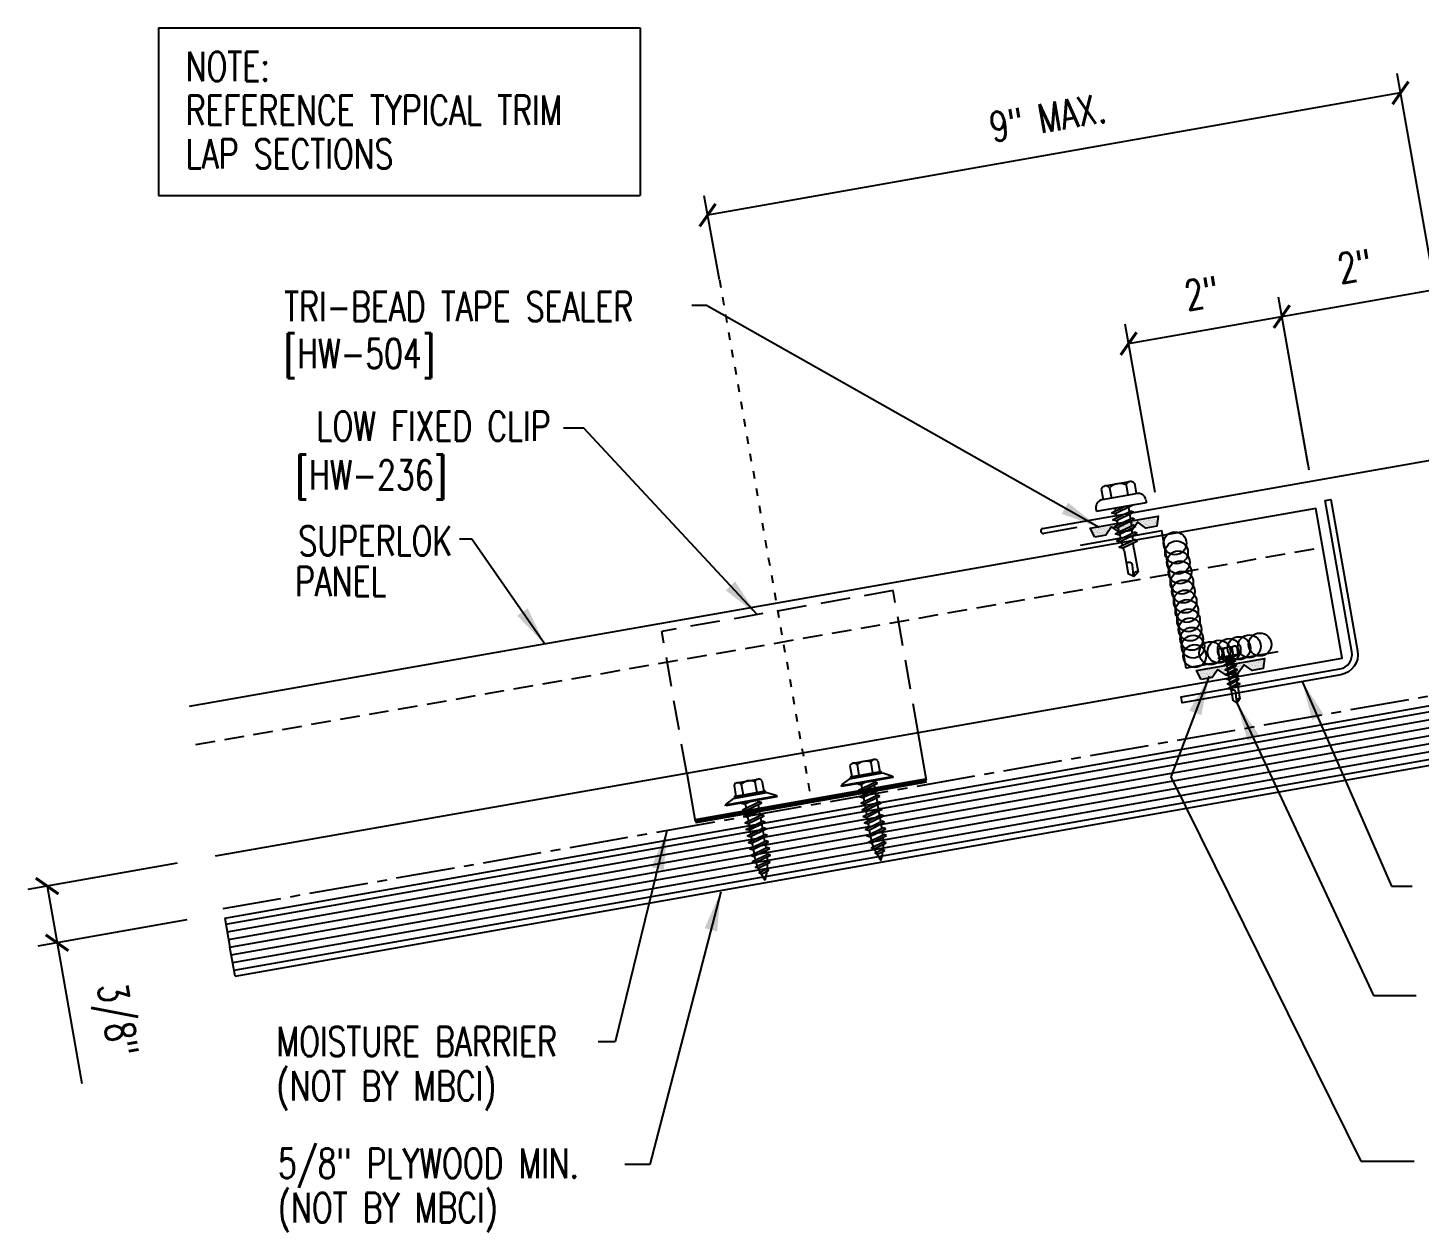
# Model space of a CAD drawing. Header units: inches. Extents: x 1 to 188, y 15 to 98.
# Drawn here: x 1.16 to 18.93, y 15.5 to 30.87 of the extents above; entities that cross this region are included whole.
import ezdxf
from ezdxf.enums import TextEntityAlignment as Align

# ---------------------------------------------------------------- set-up
doc = ezdxf.new("R2010")
doc.units = ezdxf.units.IN
doc.header["$MEASUREMENT"] = 0
for name, pattern in [('CENTER2', [1.125, 0.75, -0.125, 0.125, -0.125]), ('DOT2', [0.125, 0, -0.125]), ('HIDDEN2', [0.1875, 0.125, -0.0625])]:
    doc.linetypes.add(name, pattern=pattern)
for name, color, linetype in [('BARRIER', 253, 'CENTER2'), ('clip', 5, 'Continuous'), ('CLO', 3, 'Continuous'), ('DIM', 2, 'Continuous'), ('FASTENER', 9, 'Continuous'), ('PANEL', 11, 'Continuous'), ('SEALANT', 8, 'Continuous'), ('STLA', 12, 'Continuous'), ('TAPE', 8, 'Continuous'), ('TEXT', 2, 'Continuous'), ('TRIM', 6, 'Continuous'), ('wood', 3, 'Continuous')]:
    doc.layers.add(name, color=color, linetype=linetype)
doc.styles.add('TEXT', font='SIMPLEX', dxfattribs={"width": 0.75, "height": 6})
doc.styles.add('TEXT1', font='ROMANS.shx', dxfattribs={"width": 0.75, "height": 0.375})
doc.dimstyles.new('DETAIL', dxfattribs={"dimscale": 4, "dimtxt": 0.375, "dimasz": 0.0625, "dimexe": 0.0625, "dimexo": 0.125, "dimgap": 0.0625, "dimtad": 1, "dimdec": 4, "dimzin": 3, "dimdsep": 46, "dimlunit": 4, "dimtxsty": 'TEXT1', "dimblk": 'ARCHTICK', "dimcen": 0.0625, "dimclrd": 7, "dimclre": 7, "dimclrt": 2, "dimadec": 0, "dimazin": 0, "dimtfac": 0.59375, "dimtdec": 4, "dimtmove": 0, "dimatfit": 3, "dimfxl": 0, "dimfrac": 2, "dimtolj": 1, "dimtzin": 3, "dimarcsym": 0})
doc.dimstyles.new('DETAIL$7', dxfattribs={"dimscale": 4, "dimtxt": 6, "dimasz": 0.125, "dimexe": 0.0625, "dimexo": 0.125, "dimgap": 0.0625, "dimtad": 1, "dimdec": 5, "dimzin": 3, "dimdsep": 46, "dimlunit": 4, "dimtxsty": 'TEXT', "dimblk": 'ARCHTICK', "dimcen": 0.0625, "dimclrd": 7, "dimclre": 7, "dimclrt": 2, "dimadec": 0, "dimazin": 0, "dimtfac": 0.666667, "dimtdec": 5, "dimtmove": 0, "dimatfit": 3, "dimfxl": 0, "dimfrac": 2, "dimtolj": 1, "dimtzin": 3, "dimarcsym": 0})

# ---------------------------------------------------------------- blocks, each defined once
blk = doc.blocks.new('_ArchTick')
at = {"color": 0, "linetype": 'ByBlock', "const_width": 0.15}
blk.add_lwpolyline([(-0.5, -0.5), (0.5, 0.5)], dxfattribs=at)
blk = doc.blocks.new('*D13')
at = {"layer": 'DEFPOINTS', "color": 0}
for p in [(3.559, 20.296), (3.687, 19.571), (1.535, 19.192)]:
    blk.add_point(p, dxfattribs=at)
at = {"layer": 'DIM', "color": 7, "lineweight": -2}
for p, q in [((3.067, 20.209), (1.161, 19.873)), ((1.408, 19.916), (1.535, 19.192)), ((3.194, 19.484), (1.289, 19.148)), ((1.535, 19.192), (1.852, 17.394))]:
    blk.add_line(p, q, dxfattribs=at)
at = {"layer": 'DIM', "color": 7, "lineweight": -2, "xscale": 0.25, "yscale": 0.25, "zscale": 0.25}
for p, rotation in [((1.408, 19.916), 99.99999999999906), ((1.535, 19.192), 279.9999999999991)]:
    blk.add_blockref('_ArchTick', p, dxfattribs=dict(at, rotation=rotation))
at = {"layer": 'DIM', "color": 2, "insert": (2.254, 18.201), "char_height": 0.375, "attachment_point": 5, "rotation": 280, "style": 'TEXT1'}
blk.add_mtext('\\A1;3/8"', dxfattribs=at)
blk = doc.blocks.new('*X9')
at = {"color": 0}
for p, q in [((-0.434, 0.135), (-0.434, 0.135)), ((-0.434, 0.123), (-0.434, 0.123)), ((-0.422, 0.141), (-0.422, 0.141)), ((-0.422, 0.129), (-0.422, 0.129)), ((-0.422, 0.117), (-0.422, 0.117)), ((-0.422, 0.105), (-0.422, 0.105)), ((-0.422, 0.094), (-0.422, 0.094)), ((-0.422, 0.082), (-0.422, 0.082)), ((-0.41, 0.135), (-0.41, 0.135)), ((-0.41, 0.123), (-0.41, 0.123)), ((-0.41, 0.111), (-0.41, 0.111)), ((-0.41, 0.1), (-0.41, 0.1)), ((-0.41, 0.088), (-0.41, 0.088)), ((-0.41, 0.076), (-0.41, 0.076)), ((-0.41, 0.064), (-0.41, 0.064)), ((-0.41, 0.053), (-0.41, 0.053)), ((-0.41, 0.041), (-0.41, 0.041)), ((-0.398, 0.141), (-0.398, 0.141)), ((-0.398, 0.129), (-0.398, 0.129)), ((-0.398, 0.117), (-0.398, 0.117)), ((-0.398, 0.105), (-0.398, 0.105)), ((-0.398, 0.094), (-0.398, 0.094)), ((-0.398, 0.082), (-0.398, 0.082)), ((-0.398, 0.07), (-0.398, 0.07)), ((-0.398, 0.059), (-0.398, 0.059)), ((-0.398, 0.047), (-0.398, 0.047)), ((-0.398, 0.035), (-0.398, 0.035)), ((-0.398, 0.023), (-0.398, 0.023)), ((-0.387, 0.135), (-0.387, 0.135)), ((-0.387, 0.123), (-0.387, 0.123)), ((-0.387, 0.111), (-0.387, 0.111)), ((-0.387, 0.1), (-0.387, 0.1)), ((-0.387, 0.088), (-0.387, 0.088)), ((-0.387, 0.076), (-0.387, 0.076)), ((-0.387, 0.064), (-0.387, 0.064)), ((-0.387, 0.053), (-0.387, 0.053)), ((-0.387, 0.041), (-0.387, 0.041)), ((-0.387, 0.029), (-0.387, 0.029)), ((-0.375, 0.141), (-0.375, 0.141)), ((-0.375, 0.129), (-0.375, 0.129)), ((-0.375, 0.117), (-0.375, 0.117)), ((-0.375, 0.105), (-0.375, 0.105)), ((-0.375, 0.094), (-0.375, 0.094)), ((-0.375, 0.082), (-0.375, 0.082)), ((-0.375, 0.07), (-0.375, 0.07)), ((-0.375, 0.059), (-0.375, 0.059)), ((-0.375, 0.047), (-0.375, 0.047)), ((-0.375, 0.035), (-0.375, 0.035)), ((-0.375, 0.023), (-0.375, 0.023)), ((-0.363, 0.135), (-0.363, 0.135)), ((-0.363, 0.123), (-0.363, 0.123)), ((-0.363, 0.111), (-0.363, 0.111)), ((-0.363, 0.1), (-0.363, 0.1)), ((-0.363, 0.088), (-0.363, 0.088)), ((-0.363, 0.076), (-0.363, 0.076)), ((-0.363, 0.064), (-0.363, 0.064)), ((-0.363, 0.053), (-0.363, 0.053)), ((-0.363, 0.041), (-0.363, 0.041)), ((-0.363, 0.029), (-0.363, 0.029)), ((-0.352, 0.141), (-0.352, 0.141)), ((-0.352, 0.129), (-0.352, 0.129)), ((-0.352, 0.117), (-0.352, 0.117)), ((-0.352, 0.105), (-0.352, 0.105)), ((-0.352, 0.094), (-0.352, 0.094)), ((-0.352, 0.082), (-0.352, 0.082)), ((-0.352, 0.07), (-0.352, 0.07)), ((-0.352, 0.059), (-0.352, 0.059)), ((-0.352, 0.047), (-0.352, 0.047)), ((-0.352, 0.035), (-0.352, 0.035)), ((-0.352, 0.023), (-0.352, 0.023)), ((-0.34, 0.135), (-0.34, 0.135)), ((-0.34, 0.123), (-0.34, 0.123)), ((-0.34, 0.111), (-0.34, 0.111)), ((-0.34, 0.1), (-0.34, 0.1)), ((-0.34, 0.088), (-0.34, 0.088)), ((-0.34, 0.076), (-0.34, 0.076)), ((-0.34, 0.064), (-0.34, 0.064)), ((-0.34, 0.053), (-0.34, 0.053)), ((-0.34, 0.041), (-0.34, 0.041)), ((-0.34, 0.029), (-0.34, 0.029)), ((-0.328, 0.141), (-0.328, 0.141)), ((-0.328, 0.129), (-0.328, 0.129)), ((-0.328, 0.117), (-0.328, 0.117)), ((-0.328, 0.105), (-0.328, 0.105)), ((-0.328, 0.094), (-0.328, 0.094)), ((-0.328, 0.082), (-0.328, 0.082)), ((-0.328, 0.07), (-0.328, 0.07)), ((-0.328, 0.059), (-0.328, 0.059)), ((-0.328, 0.047), (-0.328, 0.047)), ((-0.328, 0.035), (-0.328, 0.035)), ((-0.328, 0.023), (-0.328, 0.023)), ((-0.316, 0.135), (-0.316, 0.135)), ((-0.316, 0.123), (-0.316, 0.123)), ((-0.316, 0.111), (-0.316, 0.111)), ((-0.316, 0.1), (-0.316, 0.1)), ((-0.316, 0.088), (-0.316, 0.088)), ((-0.316, 0.076), (-0.316, 0.076)), ((-0.316, 0.064), (-0.316, 0.064)), ((-0.316, 0.053), (-0.316, 0.053)), ((-0.316, 0.041), (-0.316, 0.041)), ((-0.316, 0.029), (-0.316, 0.029)), ((-0.305, 0.141), (-0.305, 0.141)), ((-0.305, 0.129), (-0.305, 0.129)), ((-0.305, 0.117), (-0.305, 0.117)), ((-0.305, 0.105), (-0.305, 0.105)), ((-0.305, 0.094), (-0.305, 0.094)), ((-0.305, 0.082), (-0.305, 0.082)), ((-0.305, 0.07), (-0.305, 0.07)), ((-0.305, 0.059), (-0.305, 0.059)), ((-0.305, 0.047), (-0.305, 0.047)), ((-0.305, 0.035), (-0.305, 0.035)), ((-0.305, 0.023), (-0.305, 0.023)), ((-0.293, 0.135), (-0.293, 0.135)), ((-0.293, 0.123), (-0.293, 0.123)), ((-0.293, 0.111), (-0.293, 0.111)), ((-0.293, 0.1), (-0.293, 0.1)), ((-0.293, 0.088), (-0.293, 0.088)), ((-0.293, 0.076), (-0.293, 0.076)), ((-0.293, 0.064), (-0.293, 0.064)), ((-0.293, 0.053), (-0.293, 0.053)), ((-0.293, 0.041), (-0.293, 0.041)), ((-0.293, 0.029), (-0.293, 0.029)), ((-0.281, 0.141), (-0.281, 0.141)), ((-0.281, 0.129), (-0.281, 0.129)), ((-0.281, 0.117), (-0.281, 0.117)), ((-0.281, 0.105), (-0.281, 0.105)), ((-0.281, 0.094), (-0.281, 0.094)), ((-0.281, 0.082), (-0.281, 0.082)), ((-0.281, 0.07), (-0.281, 0.07)), ((-0.281, 0.059), (-0.281, 0.059)), ((-0.281, 0.047), (-0.281, 0.047)), ((-0.281, 0.035), (-0.281, 0.035)), ((-0.281, 0.023), (-0.281, 0.023)), ((-0.27, 0.135), (-0.27, 0.135)), ((-0.27, 0.123), (-0.27, 0.123)), ((-0.27, 0.111), (-0.27, 0.111)), ((-0.27, 0.1), (-0.27, 0.1)), ((-0.27, 0.088), (-0.27, 0.088)), ((-0.27, 0.076), (-0.27, 0.076)), ((-0.27, 0.064), (-0.27, 0.064)), ((-0.27, 0.053), (-0.27, 0.053)), ((-0.27, 0.041), (-0.27, 0.041)), ((-0.27, 0.029), (-0.27, 0.029)), ((-0.258, 0.141), (-0.258, 0.141)), ((-0.258, 0.129), (-0.258, 0.129)), ((-0.258, 0.117), (-0.258, 0.117)), ((-0.258, 0.105), (-0.258, 0.105)), ((-0.258, 0.094), (-0.258, 0.094)), ((-0.258, 0.082), (-0.258, 0.082)), ((-0.258, 0.07), (-0.258, 0.07)), ((-0.258, 0.059), (-0.258, 0.059)), ((-0.258, 0.047), (-0.258, 0.047)), ((-0.258, 0.035), (-0.258, 0.035)), ((-0.258, 0.023), (-0.258, 0.023)), ((-0.246, 0.135), (-0.246, 0.135)), ((-0.246, 0.123), (-0.246, 0.123)), ((-0.246, 0.111), (-0.246, 0.111)), ((-0.246, 0.1), (-0.246, 0.1)), ((-0.246, 0.088), (-0.246, 0.088)), ((-0.246, 0.076), (-0.246, 0.076)), ((-0.246, 0.064), (-0.246, 0.064)), ((-0.246, 0.053), (-0.246, 0.053)), ((-0.246, 0.041), (-0.246, 0.041)), ((-0.234, 0.141), (-0.234, 0.141)), ((-0.234, 0.129), (-0.234, 0.129)), ((-0.234, 0.117), (-0.234, 0.117)), ((-0.234, 0.105), (-0.234, 0.105)), ((-0.234, 0.094), (-0.234, 0.094)), ((-0.234, 0.082), (-0.234, 0.082)), ((-0.234, 0.07), (-0.234, 0.07)), ((-0.234, 0.059), (-0.234, 0.059)), ((-0.234, 0.047), (-0.234, 0.047)), ((-0.223, 0.135), (-0.223, 0.135)), ((-0.223, 0.123), (-0.223, 0.123)), ((-0.223, 0.111), (-0.223, 0.111)), ((-0.223, 0.1), (-0.223, 0.1)), ((-0.223, 0.088), (-0.223, 0.088)), ((-0.223, 0.076), (-0.223, 0.076)), ((-0.223, 0.064), (-0.223, 0.064)), ((-0.211, 0.141), (-0.211, 0.141)), ((-0.211, 0.129), (-0.211, 0.129)), ((-0.211, 0.117), (-0.211, 0.117)), ((-0.211, 0.105), (-0.211, 0.105)), ((-0.211, 0.094), (-0.211, 0.094)), ((-0.211, 0.082), (-0.211, 0.082)), ((-0.211, 0.07), (-0.211, 0.07)), ((-0.199, 0.135), (-0.199, 0.135)), ((-0.199, 0.123), (-0.199, 0.123)), ((-0.199, 0.111), (-0.199, 0.111)), ((-0.199, 0.1), (-0.199, 0.1)), ((-0.199, 0.088), (-0.199, 0.088)), ((-0.188, 0.141), (-0.188, 0.141)), ((-0.188, 0.129), (-0.188, 0.129)), ((-0.188, 0.117), (-0.188, 0.117)), ((-0.188, 0.105), (-0.188, 0.105)), ((-0.188, 0.094), (-0.188, 0.094)), ((-0.176, 0.135), (-0.176, 0.135)), ((-0.176, 0.123), (-0.176, 0.123)), ((-0.176, 0.111), (-0.176, 0.111)), ((-0.164, 0.141), (-0.164, 0.141)), ((-0.164, 0.129), (-0.164, 0.129)), ((-0.164, 0.117), (-0.164, 0.117)), ((-0.164, 0.105), (-0.164, 0.105)), ((-0.152, 0.135), (-0.152, 0.135)), ((-0.152, 0.123), (-0.152, 0.123)), ((-0.152, 0.111), (-0.152, 0.111)), ((-0.152, 0.1), (-0.152, 0.1)), ((-0.141, 0.141), (-0.141, 0.141)), ((-0.141, 0.129), (-0.141, 0.129)), ((-0.141, 0.117), (-0.141, 0.117)), ((-0.141, 0.105), (-0.141, 0.105)), ((-0.141, 0.094), (-0.141, 0.094)), ((-0.141, 0.082), (-0.141, 0.082)), ((-0.129, 0.135), (-0.129, 0.135)), ((-0.129, 0.123), (-0.129, 0.123)), ((-0.129, 0.111), (-0.129, 0.111)), ((-0.129, 0.1), (-0.129, 0.1)), ((-0.129, 0.088), (-0.129, 0.088)), ((-0.129, 0.076), (-0.129, 0.076)), ((-0.117, 0.141), (-0.117, 0.141)), ((-0.117, 0.129), (-0.117, 0.129)), ((-0.117, 0.117), (-0.117, 0.117)), ((-0.117, 0.105), (-0.117, 0.105)), ((-0.117, 0.094), (-0.117, 0.094)), ((-0.117, 0.082), (-0.117, 0.082)), ((-0.117, 0.07), (-0.117, 0.07)), ((-0.117, 0.059), (-0.117, 0.059)), ((-0.105, 0.135), (-0.105, 0.135)), ((-0.105, 0.123), (-0.105, 0.123)), ((-0.105, 0.111), (-0.105, 0.111)), ((-0.105, 0.1), (-0.105, 0.1)), ((-0.105, 0.088), (-0.105, 0.088)), ((-0.105, 0.076), (-0.105, 0.076)), ((-0.105, 0.064), (-0.105, 0.064)), ((-0.105, 0.053), (-0.105, 0.053)), ((-0.094, 0.141), (-0.094, 0.141)), ((-0.094, 0.129), (-0.094, 0.129)), ((-0.094, 0.117), (-0.094, 0.117)), ((-0.094, 0.105), (-0.094, 0.105)), ((-0.094, 0.094), (-0.094, 0.094)), ((-0.094, 0.082), (-0.094, 0.082)), ((-0.094, 0.07), (-0.094, 0.07)), ((-0.094, 0.059), (-0.094, 0.059)), ((-0.094, 0.047), (-0.094, 0.047)), ((-0.094, 0.035), (-0.094, 0.035)), ((-0.082, 0.135), (-0.082, 0.135)), ((-0.082, 0.123), (-0.082, 0.123)), ((-0.082, 0.111), (-0.082, 0.111)), ((-0.082, 0.1), (-0.082, 0.1)), ((-0.082, 0.088), (-0.082, 0.088)), ((-0.082, 0.076), (-0.082, 0.076)), ((-0.082, 0.064), (-0.082, 0.064)), ((-0.082, 0.053), (-0.082, 0.053)), ((-0.082, 0.041), (-0.082, 0.041)), ((-0.082, 0.029), (-0.082, 0.029)), ((-0.07, 0.141), (-0.07, 0.141)), ((-0.07, 0.129), (-0.07, 0.129)), ((-0.07, 0.117), (-0.07, 0.117)), ((-0.07, 0.105), (-0.07, 0.105)), ((-0.07, 0.094), (-0.07, 0.094)), ((-0.07, 0.082), (-0.07, 0.082)), ((-0.07, 0.07), (-0.07, 0.07)), ((-0.07, 0.059), (-0.07, 0.059)), ((-0.07, 0.047), (-0.07, 0.047)), ((-0.07, 0.035), (-0.07, 0.035)), ((-0.07, 0.023), (-0.07, 0.023)), ((-0.059, 0.135), (-0.059, 0.135)), ((-0.059, 0.123), (-0.059, 0.123)), ((-0.059, 0.111), (-0.059, 0.111)), ((-0.059, 0.1), (-0.059, 0.1)), ((-0.059, 0.088), (-0.059, 0.088)), ((-0.059, 0.076), (-0.059, 0.076)), ((-0.059, 0.064), (-0.059, 0.064)), ((-0.059, 0.053), (-0.059, 0.053)), ((-0.059, 0.041), (-0.059, 0.041)), ((-0.059, 0.029), (-0.059, 0.029)), ((-0.047, 0.141), (-0.047, 0.141)), ((-0.047, 0.129), (-0.047, 0.129)), ((-0.047, 0.117), (-0.047, 0.117)), ((-0.047, 0.105), (-0.047, 0.105)), ((-0.047, 0.094), (-0.047, 0.094)), ((-0.047, 0.082), (-0.047, 0.082)), ((-0.047, 0.07), (-0.047, 0.07)), ((-0.047, 0.059), (-0.047, 0.059)), ((-0.047, 0.047), (-0.047, 0.047)), ((-0.047, 0.035), (-0.047, 0.035)), ((-0.047, 0.023), (-0.047, 0.023)), ((-0.035, 0.135), (-0.035, 0.135)), ((-0.035, 0.123), (-0.035, 0.123)), ((-0.035, 0.111), (-0.035, 0.111)), ((-0.035, 0.1), (-0.035, 0.1)), ((-0.035, 0.088), (-0.035, 0.088)), ((-0.035, 0.076), (-0.035, 0.076)), ((-0.035, 0.064), (-0.035, 0.064)), ((-0.035, 0.053), (-0.035, 0.053)), ((-0.035, 0.041), (-0.035, 0.041)), ((-0.035, 0.029), (-0.035, 0.029)), ((-0.023, 0.141), (-0.023, 0.141)), ((-0.023, 0.129), (-0.023, 0.129)), ((-0.023, 0.117), (-0.023, 0.117)), ((-0.023, 0.105), (-0.023, 0.105)), ((-0.023, 0.094), (-0.023, 0.094)), ((-0.023, 0.082), (-0.023, 0.082)), ((-0.023, 0.07), (-0.023, 0.07)), ((-0.023, 0.059), (-0.023, 0.059)), ((-0.023, 0.047), (-0.023, 0.047)), ((-0.023, 0.035), (-0.023, 0.035)), ((-0.023, 0.023), (-0.023, 0.023)), ((-0.012, 0.135), (-0.012, 0.135)), ((-0.012, 0.123), (-0.012, 0.123)), ((-0.012, 0.111), (-0.012, 0.111)), ((-0.012, 0.1), (-0.012, 0.1)), ((-0.012, 0.088), (-0.012, 0.088)), ((-0.012, 0.076), (-0.012, 0.076)), ((-0.012, 0.064), (-0.012, 0.064)), ((-0.012, 0.053), (-0.012, 0.053)), ((-0.012, 0.041), (-0.012, 0.041)), ((-0.012, 0.029), (-0.012, 0.029)), ((0, 0.141), (0, 0.141)), ((0, 0.129), (0, 0.129)), ((0, 0.117), (0, 0.117)), ((0, 0.105), (0, 0.105)), ((0, 0.094), (0, 0.094)), ((0, 0.082), (0, 0.082)), ((0, 0.07), (0, 0.07)), ((0, 0.059), (0, 0.059)), ((0, 0.047), (0, 0.047)), ((0, 0.035), (0, 0.035)), ((0, 0.023), (0, 0.023)), ((0.012, 0.135), (0.012, 0.135)), ((0.012, 0.123), (0.012, 0.123)), ((0.012, 0.111), (0.012, 0.111)), ((0.012, 0.1), (0.012, 0.1)), ((0.012, 0.088), (0.012, 0.088)), ((0.012, 0.076), (0.012, 0.076)), ((0.012, 0.064), (0.012, 0.064)), ((0.012, 0.053), (0.012, 0.053)), ((0.012, 0.041), (0.012, 0.041)), ((0.012, 0.029), (0.012, 0.029)), ((0.023, 0.141), (0.023, 0.141)), ((0.023, 0.129), (0.023, 0.129)), ((0.023, 0.117), (0.023, 0.117)), ((0.023, 0.105), (0.023, 0.105)), ((0.023, 0.094), (0.023, 0.094)), ((0.023, 0.082), (0.023, 0.082)), ((0.023, 0.07), (0.023, 0.07)), ((0.023, 0.059), (0.023, 0.059)), ((0.023, 0.047), (0.023, 0.047)), ((0.023, 0.035), (0.023, 0.035)), ((0.023, 0.023), (0.023, 0.023)), ((0.035, 0.135), (0.035, 0.135)), ((0.035, 0.123), (0.035, 0.123)), ((0.035, 0.111), (0.035, 0.111)), ((0.035, 0.1), (0.035, 0.1)), ((0.035, 0.088), (0.035, 0.088)), ((0.035, 0.076), (0.035, 0.076)), ((0.035, 0.064), (0.035, 0.064)), ((0.035, 0.053), (0.035, 0.053)), ((0.035, 0.041), (0.035, 0.041)), ((0.035, 0.029), (0.035, 0.029)), ((0.047, 0.141), (0.047, 0.141)), ((0.047, 0.129), (0.047, 0.129)), ((0.047, 0.117), (0.047, 0.117)), ((0.047, 0.105), (0.047, 0.105)), ((0.047, 0.094), (0.047, 0.094)), ((0.047, 0.082), (0.047, 0.082)), ((0.047, 0.07), (0.047, 0.07)), ((0.047, 0.059), (0.047, 0.059)), ((0.047, 0.047), (0.047, 0.047)), ((0.047, 0.035), (0.047, 0.035)), ((0.047, 0.023), (0.047, 0.023)), ((0.059, 0.135), (0.059, 0.135)), ((0.059, 0.123), (0.059, 0.123)), ((0.059, 0.111), (0.059, 0.111)), ((0.059, 0.1), (0.059, 0.1)), ((0.059, 0.088), (0.059, 0.088)), ((0.059, 0.076), (0.059, 0.076)), ((0.059, 0.064), (0.059, 0.064)), ((0.059, 0.053), (0.059, 0.053)), ((0.059, 0.041), (0.059, 0.041)), ((0.059, 0.029), (0.059, 0.029)), ((0.07, 0.141), (0.07, 0.141)), ((0.07, 0.129), (0.07, 0.129)), ((0.07, 0.117), (0.07, 0.117)), ((0.07, 0.105), (0.07, 0.105)), ((0.07, 0.094), (0.07, 0.094)), ((0.07, 0.082), (0.07, 0.082)), ((0.07, 0.07), (0.07, 0.07)), ((0.07, 0.059), (0.07, 0.059)), ((0.07, 0.047), (0.07, 0.047)), ((0.07, 0.035), (0.07, 0.035)), ((0.07, 0.023), (0.07, 0.023)), ((0.082, 0.135), (0.082, 0.135)), ((0.082, 0.123), (0.082, 0.123)), ((0.082, 0.111), (0.082, 0.111)), ((0.082, 0.1), (0.082, 0.1)), ((0.082, 0.088), (0.082, 0.088)), ((0.082, 0.076), (0.082, 0.076)), ((0.082, 0.064), (0.082, 0.064)), ((0.082, 0.053), (0.082, 0.053)), ((0.082, 0.041), (0.082, 0.041)), ((0.082, 0.029), (0.082, 0.029)), ((0.094, 0.141), (0.094, 0.141)), ((0.094, 0.129), (0.094, 0.129)), ((0.094, 0.117), (0.094, 0.117)), ((0.094, 0.105), (0.094, 0.105)), ((0.094, 0.094), (0.094, 0.094)), ((0.094, 0.082), (0.094, 0.082)), ((0.094, 0.07), (0.094, 0.07)), ((0.094, 0.059), (0.094, 0.059)), ((0.094, 0.047), (0.094, 0.047)), ((0.094, 0.035), (0.094, 0.035)), ((0.105, 0.135), (0.105, 0.135)), ((0.105, 0.123), (0.105, 0.123)), ((0.105, 0.111), (0.105, 0.111)), ((0.105, 0.1), (0.105, 0.1)), ((0.105, 0.088), (0.105, 0.088)), ((0.105, 0.076), (0.105, 0.076)), ((0.105, 0.064), (0.105, 0.064)), ((0.105, 0.053), (0.105, 0.053)), ((0.117, 0.141), (0.117, 0.141)), ((0.117, 0.129), (0.117, 0.129)), ((0.117, 0.117), (0.117, 0.117)), ((0.117, 0.105), (0.117, 0.105)), ((0.117, 0.094), (0.117, 0.094)), ((0.117, 0.082), (0.117, 0.082)), ((0.117, 0.07), (0.117, 0.07)), ((0.117, 0.059), (0.117, 0.059)), ((0.129, 0.135), (0.129, 0.135)), ((0.129, 0.123), (0.129, 0.123)), ((0.129, 0.111), (0.129, 0.111)), ((0.129, 0.1), (0.129, 0.1)), ((0.129, 0.088), (0.129, 0.088)), ((0.129, 0.076), (0.129, 0.076)), ((0.141, 0.141), (0.141, 0.141)), ((0.141, 0.129), (0.141, 0.129)), ((0.141, 0.117), (0.141, 0.117)), ((0.141, 0.105), (0.141, 0.105)), ((0.141, 0.094), (0.141, 0.094)), ((0.141, 0.082), (0.141, 0.082)), ((0.152, 0.135), (0.152, 0.135)), ((0.152, 0.123), (0.152, 0.123)), ((0.152, 0.111), (0.152, 0.111)), ((0.152, 0.1), (0.152, 0.1)), ((0.164, 0.141), (0.164, 0.141)), ((0.164, 0.129), (0.164, 0.129)), ((0.164, 0.117), (0.164, 0.117)), ((0.164, 0.105), (0.164, 0.105)), ((0.176, 0.135), (0.176, 0.135)), ((0.176, 0.123), (0.176, 0.123)), ((0.176, 0.111), (0.176, 0.111)), ((0.188, 0.141), (0.188, 0.141)), ((0.188, 0.129), (0.188, 0.129)), ((0.188, 0.117), (0.188, 0.117)), ((0.188, 0.105), (0.188, 0.105)), ((0.188, 0.094), (0.188, 0.094)), ((0.199, 0.135), (0.199, 0.135)), ((0.199, 0.123), (0.199, 0.123)), ((0.199, 0.111), (0.199, 0.111)), ((0.199, 0.1), (0.199, 0.1)), ((0.199, 0.088), (0.199, 0.088)), ((0.211, 0.141), (0.211, 0.141)), ((0.211, 0.129), (0.211, 0.129)), ((0.211, 0.117), (0.211, 0.117)), ((0.211, 0.105), (0.211, 0.105)), ((0.211, 0.094), (0.211, 0.094)), ((0.211, 0.082), (0.211, 0.082)), ((0.211, 0.07), (0.211, 0.07)), ((0.223, 0.135), (0.223, 0.135)), ((0.223, 0.123), (0.223, 0.123)), ((0.223, 0.111), (0.223, 0.111)), ((0.223, 0.1), (0.223, 0.1)), ((0.223, 0.088), (0.223, 0.088)), ((0.223, 0.076), (0.223, 0.076)), ((0.223, 0.064), (0.223, 0.064)), ((0.234, 0.141), (0.234, 0.141)), ((0.234, 0.129), (0.234, 0.129)), ((0.234, 0.117), (0.234, 0.117)), ((0.234, 0.105), (0.234, 0.105)), ((0.234, 0.094), (0.234, 0.094)), ((0.234, 0.082), (0.234, 0.082)), ((0.234, 0.07), (0.234, 0.07)), ((0.234, 0.059), (0.234, 0.059)), ((0.234, 0.047), (0.234, 0.047)), ((0.246, 0.135), (0.246, 0.135)), ((0.246, 0.123), (0.246, 0.123)), ((0.246, 0.111), (0.246, 0.111)), ((0.246, 0.1), (0.246, 0.1)), ((0.246, 0.088), (0.246, 0.088)), ((0.246, 0.076), (0.246, 0.076)), ((0.246, 0.064), (0.246, 0.064)), ((0.246, 0.053), (0.246, 0.053)), ((0.246, 0.041), (0.246, 0.041)), ((0.258, 0.141), (0.258, 0.141)), ((0.258, 0.129), (0.258, 0.129)), ((0.258, 0.117), (0.258, 0.117)), ((0.258, 0.105), (0.258, 0.105)), ((0.258, 0.094), (0.258, 0.094)), ((0.258, 0.082), (0.258, 0.082)), ((0.258, 0.07), (0.258, 0.07)), ((0.258, 0.059), (0.258, 0.059)), ((0.258, 0.047), (0.258, 0.047)), ((0.258, 0.035), (0.258, 0.035)), ((0.258, 0.023), (0.258, 0.023)), ((0.27, 0.135), (0.27, 0.135)), ((0.27, 0.123), (0.27, 0.123)), ((0.27, 0.111), (0.27, 0.111)), ((0.27, 0.1), (0.27, 0.1)), ((0.27, 0.088), (0.27, 0.088)), ((0.27, 0.076), (0.27, 0.076)), ((0.27, 0.064), (0.27, 0.064)), ((0.27, 0.053), (0.27, 0.053)), ((0.27, 0.041), (0.27, 0.041)), ((0.27, 0.029), (0.27, 0.029)), ((0.281, 0.141), (0.281, 0.141)), ((0.281, 0.129), (0.281, 0.129)), ((0.281, 0.117), (0.281, 0.117)), ((0.281, 0.105), (0.281, 0.105)), ((0.281, 0.094), (0.281, 0.094)), ((0.281, 0.082), (0.281, 0.082)), ((0.281, 0.07), (0.281, 0.07)), ((0.281, 0.059), (0.281, 0.059)), ((0.281, 0.047), (0.281, 0.047)), ((0.281, 0.035), (0.281, 0.035)), ((0.281, 0.023), (0.281, 0.023)), ((0.293, 0.135), (0.293, 0.135)), ((0.293, 0.123), (0.293, 0.123)), ((0.293, 0.111), (0.293, 0.111)), ((0.293, 0.1), (0.293, 0.1)), ((0.293, 0.088), (0.293, 0.088)), ((0.293, 0.076), (0.293, 0.076)), ((0.293, 0.064), (0.293, 0.064)), ((0.293, 0.053), (0.293, 0.053)), ((0.293, 0.041), (0.293, 0.041)), ((0.293, 0.029), (0.293, 0.029)), ((0.305, 0.141), (0.305, 0.141)), ((0.305, 0.129), (0.305, 0.129)), ((0.305, 0.117), (0.305, 0.117)), ((0.305, 0.105), (0.305, 0.105)), ((0.305, 0.094), (0.305, 0.094)), ((0.305, 0.082), (0.305, 0.082)), ((0.305, 0.07), (0.305, 0.07)), ((0.305, 0.059), (0.305, 0.059)), ((0.305, 0.047), (0.305, 0.047)), ((0.305, 0.035), (0.305, 0.035)), ((0.305, 0.023), (0.305, 0.023)), ((0.316, 0.135), (0.316, 0.135)), ((0.316, 0.123), (0.316, 0.123)), ((0.316, 0.111), (0.316, 0.111)), ((0.316, 0.1), (0.316, 0.1)), ((0.316, 0.088), (0.316, 0.088)), ((0.316, 0.076), (0.316, 0.076)), ((0.316, 0.064), (0.316, 0.064)), ((0.316, 0.053), (0.316, 0.053)), ((0.316, 0.041), (0.316, 0.041)), ((0.316, 0.029), (0.316, 0.029)), ((0.328, 0.141), (0.328, 0.141)), ((0.328, 0.129), (0.328, 0.129)), ((0.328, 0.117), (0.328, 0.117)), ((0.328, 0.105), (0.328, 0.105)), ((0.328, 0.094), (0.328, 0.094)), ((0.328, 0.082), (0.328, 0.082)), ((0.328, 0.07), (0.328, 0.07)), ((0.328, 0.059), (0.328, 0.059)), ((0.328, 0.047), (0.328, 0.047)), ((0.328, 0.035), (0.328, 0.035)), ((0.328, 0.023), (0.328, 0.023)), ((0.34, 0.135), (0.34, 0.135)), ((0.34, 0.123), (0.34, 0.123)), ((0.34, 0.111), (0.34, 0.111)), ((0.34, 0.1), (0.34, 0.1)), ((0.34, 0.088), (0.34, 0.088)), ((0.34, 0.076), (0.34, 0.076)), ((0.34, 0.064), (0.34, 0.064)), ((0.34, 0.053), (0.34, 0.053)), ((0.34, 0.041), (0.34, 0.041)), ((0.34, 0.029), (0.34, 0.029)), ((0.352, 0.141), (0.352, 0.141)), ((0.352, 0.129), (0.352, 0.129)), ((0.352, 0.117), (0.352, 0.117)), ((0.352, 0.105), (0.352, 0.105)), ((0.352, 0.094), (0.352, 0.094)), ((0.352, 0.082), (0.352, 0.082)), ((0.352, 0.07), (0.352, 0.07)), ((0.352, 0.059), (0.352, 0.059)), ((0.352, 0.047), (0.352, 0.047)), ((0.352, 0.035), (0.352, 0.035)), ((0.352, 0.023), (0.352, 0.023)), ((0.363, 0.135), (0.363, 0.135)), ((0.363, 0.123), (0.363, 0.123)), ((0.363, 0.111), (0.363, 0.111)), ((0.363, 0.1), (0.363, 0.1)), ((0.363, 0.088), (0.363, 0.088)), ((0.363, 0.076), (0.363, 0.076)), ((0.363, 0.064), (0.363, 0.064)), ((0.363, 0.053), (0.363, 0.053)), ((0.363, 0.041), (0.363, 0.041)), ((0.363, 0.029), (0.363, 0.029)), ((0.375, 0.141), (0.375, 0.141)), ((0.375, 0.129), (0.375, 0.129)), ((0.375, 0.117), (0.375, 0.117)), ((0.375, 0.105), (0.375, 0.105)), ((0.375, 0.094), (0.375, 0.094)), ((0.375, 0.082), (0.375, 0.082)), ((0.375, 0.07), (0.375, 0.07)), ((0.375, 0.059), (0.375, 0.059)), ((0.375, 0.047), (0.375, 0.047)), ((0.375, 0.035), (0.375, 0.035)), ((0.375, 0.023), (0.375, 0.023)), ((0.387, 0.135), (0.387, 0.135)), ((0.387, 0.123), (0.387, 0.123)), ((0.387, 0.111), (0.387, 0.111)), ((0.387, 0.1), (0.387, 0.1)), ((0.387, 0.088), (0.387, 0.088)), ((0.387, 0.076), (0.387, 0.076)), ((0.387, 0.064), (0.387, 0.064)), ((0.387, 0.053), (0.387, 0.053)), ((0.387, 0.041), (0.387, 0.041)), ((0.387, 0.029), (0.387, 0.029)), ((0.398, 0.141), (0.398, 0.141)), ((0.398, 0.129), (0.398, 0.129)), ((0.398, 0.117), (0.398, 0.117)), ((0.398, 0.105), (0.398, 0.105)), ((0.398, 0.094), (0.398, 0.094)), ((0.398, 0.082), (0.398, 0.082)), ((0.398, 0.07), (0.398, 0.07)), ((0.398, 0.059), (0.398, 0.059)), ((0.398, 0.047), (0.398, 0.047)), ((0.398, 0.035), (0.398, 0.035)), ((0.398, 0.023), (0.398, 0.023)), ((0.41, 0.135), (0.41, 0.135)), ((0.41, 0.123), (0.41, 0.123)), ((0.41, 0.111), (0.41, 0.111)), ((0.41, 0.1), (0.41, 0.1)), ((0.41, 0.088), (0.41, 0.088)), ((0.41, 0.076), (0.41, 0.076)), ((0.41, 0.064), (0.41, 0.064)), ((0.41, 0.053), (0.41, 0.053)), ((0.41, 0.041), (0.41, 0.041)), ((0.422, 0.141), (0.422, 0.141)), ((0.422, 0.129), (0.422, 0.129)), ((0.422, 0.117), (0.422, 0.117)), ((0.422, 0.105), (0.422, 0.105)), ((0.422, 0.094), (0.422, 0.094)), ((0.422, 0.082), (0.422, 0.082)), ((0.434, 0.135), (0.434, 0.135)), ((0.434, 0.123), (0.434, 0.123))]:
    blk.add_line(p, q, dxfattribs=at)
blk = doc.blocks.new('MB_DBTAP')
at = {"layer": 'TAPE', "color": 9}
blk.add_lwpolyline([(-0.403, 0.018), (-0.442, 0.141), (0.442, 0.141), (0.403, 0.018), (0.26, 0.018), (0.17, 0.109), (0.079, 0.018), (0, 0.018), (-0.079, 0.018), (-0.17, 0.109), (-0.26, 0.018)], close=True, dxfattribs=at)
at = {"layer": 'TAPE', "color": 251}
blk.add_blockref('*X9', (0, 0), dxfattribs=at)
blk = doc.blocks.new('MB_DW4')
at = {"layer": 'FASTENER'}
for p, q in [((-0.217, 0.305), (-0.217, 0.171)), ((-0.163, 0.337), (0.159, 0.337)), ((-0.108, 0.305), (-0.108, 0.171)), ((0.105, 0.305), (0.105, 0.171)), ((0.214, 0.305), (0.214, 0.171)), ((-0.326, 0.071), (-0.326, 0.037)), ((-0.326, 0.037), (0.322, 0.037)), ((-0.226, 0.171), (0.214, 0.171)), ((-0.141, -0.014), (0.037, 0.037)), ((-0.105, -0.034), (0.137, 0.035)), ((-0.088, 0.037), (-0.088, 0.001)), ((-0.088, 0.037), (0.085, 0.037)), ((0.085, 0.037), (0.134, 0.037)), ((0.085, 0.02), (0.085, -0.041)), ((0.137, 0.035), (0.134, 0.037)), ((0.322, 0.071), (0.322, 0.037)), ((-0.105, -0.034), (-0.141, -0.014)), ((-0.141, -0.105), (0.102, -0.036)), ((-0.105, -0.125), (-0.141, -0.105)), ((-0.141, -0.196), (0.102, -0.127)), ((-0.105, -0.125), (0.137, -0.056)), ((-0.105, -0.216), (0.137, -0.147)), ((-0.088, -0.029), (-0.088, -0.09)), ((-0.088, -0.12), (-0.088, -0.181)), ((0.085, -0.071), (0.085, -0.131)), ((0.085, -0.162), (0.085, -0.211)), ((0.137, -0.056), (0.102, -0.036)), ((0.137, -0.147), (0.102, -0.127)), ((-0.105, -0.216), (-0.141, -0.196)), ((-0.141, -0.287), (0.102, -0.217)), ((-0.105, -0.307), (-0.141, -0.287)), ((-0.141, -0.378), (0.102, -0.308)), ((-0.105, -0.307), (0.137, -0.238)), ((-0.105, -0.398), (0.137, -0.328)), ((-0.084, -0.27), (-0.088, -0.211)), ((-0.078, -0.36), (-0.082, -0.3)), ((0.071, -0.408), (0.075, -0.346)), ((0.077, -0.315), (0.082, -0.253)), ((0.084, -0.223), (0.085, -0.211)), ((0.137, -0.238), (0.102, -0.217)), ((0.137, -0.328), (0.102, -0.308)), ((-0.105, -0.398), (-0.141, -0.378)), ((-0.122, -0.463), (0.089, -0.403)), ((-0.086, -0.483), (-0.122, -0.463)), ((-0.086, -0.483), (0.124, -0.423)), ((-0.071, -0.449), (-0.075, -0.389)), ((-0.066, -0.516), (-0.069, -0.478)), ((-0.066, -0.516), (-0.066, -0.82)), ((0.063, -0.515), (0.068, -0.439)), ((0.063, -0.516), (0.063, -0.82)), ((0.124, -0.423), (0.089, -0.403)), ((-0.002, -0.866), (-0.066, -0.82)), ((-0.003, -0.854), (0.009, -0.714)), ((-0.002, -0.866), (0.063, -0.82))]:
    blk.add_line(p, q, dxfattribs=at)
for centre, radius, start, end in [((-0.163, 0.274), 0.0628, 29.8754, 150.1246), ((-0.002, 0.141), 0.196, 56.9974, 123.0026), ((0.159, 0.274), 0.0628, 29.8754, 150.1246), ((-0.226, 0.071), 0.1, 90, 180), ((0.222, 0.071), 0.1, 0, 90), ((0.073, -0.516), 0.01, 175.9484, 180), ((-0.036, -0.723), 0.0461, 11.1445, 130.906), ((0.039, -0.855), 0.0422, 55.4585, 194.8454)]:
    blk.add_arc(centre, radius, start, end, dxfattribs=at)
blk = doc.blocks.new('dsc-HW-504')
at = {"layer": 'TEXT', "style": 'TEXT1', "width": 0.75}
for s, p in [('TRI-BEAD TAPE SEALER', (0, 0)), ('[HW-504]', (0, -0.6))]:
    blk.add_text(s, height=0.375, dxfattribs=at).set_placement(p)
at = {"layer": 'TEXT', "style": 'TEXT1', "flags": 1}
for tag, p in [('COLOR', (0, -1.2)), ('CALC', (0, -1.2)), ('OPT1', (0, -1.2)), ('OPT2', (0, -1.2)), ('OPT3', (0, -1.2)), ('GAGE', (0, -1.2)), ('SHPLN', (0, -1.2)), ('PART', (0, -1.2)), ('DESCRIPTION', (0, -1.2)), ('MULTIPLE', (0, -1.2)), ('SPARE1', (0, -1.8)), ('SPARE2', (0, -1.8)), ('SPARE3', (0, -1.8)), ('SPARE4', (0, -1.8)), ('SPARE5', (0, -1.8)), ('SPARE6', (0, -1.8)), ('SPARE7', (0, -1.8)), ('SPARE8', (0, -1.8)), ('SPARE9', (0, -1.8)), ('SPARE10', (0, -1.8))]:
    blk.add_attdef(tag, p, '', height=0.375, dxfattribs=at)
blk = doc.blocks.new('sd2')
at = {"layer": 'FASTENER'}
for p, q in [((-0.129, 0.049), (0.129, 0.049)), ((-0.129, 0.037), (0.129, 0.037)), ((-0.121, 0.142), (-0.121, 0.049)), ((-0.121, 0.049), (0.121, 0.049)), ((-0.09, 0.159), (0.09, 0.159)), ((-0.081, 0.002), (0.031, 0.037)), ((-0.057, -0.012), (-0.081, 0.002)), ((-0.06, 0.142), (-0.06, 0.049)), ((-0.057, -0.012), (0.081, 0.034)), ((-0.046, 0.037), (0.046, 0.037)), ((-0.046, 0.037), (-0.046, 0.012)), ((0.046, 0.037), (0.077, 0.037)), ((0.046, 0.024), (0.046, -0.016)), ((0.06, 0.142), (0.06, 0.049)), ((0.081, 0.034), (0.077, 0.037)), ((0.121, 0.142), (0.121, 0.049)), ((-0.081, -0.059), (0.057, -0.013)), ((-0.057, -0.072), (-0.081, -0.059)), ((-0.081, -0.12), (0.057, -0.073)), ((-0.057, -0.133), (-0.081, -0.12)), ((-0.081, -0.18), (0.057, -0.134)), ((-0.057, -0.072), (0.081, -0.026)), ((-0.057, -0.133), (0.081, -0.087)), ((-0.057, -0.194), (0.081, -0.147)), ((-0.046, -0.008), (-0.046, -0.049)), ((-0.046, -0.069), (-0.046, -0.109)), ((-0.046, -0.13), (-0.046, -0.17)), ((0.046, -0.036), (0.046, -0.077)), ((0.046, -0.097), (0.046, -0.137)), ((0.046, -0.157), (0.046, -0.198)), ((0.081, -0.026), (0.057, -0.013)), ((0.081, -0.087), (0.057, -0.073)), ((0.081, -0.147), (0.057, -0.134)), ((-0.057, -0.194), (-0.081, -0.18)), ((-0.081, -0.241), (0.057, -0.195)), ((-0.057, -0.254), (-0.081, -0.241)), ((-0.081, -0.301), (0.057, -0.255)), ((-0.057, -0.315), (-0.081, -0.301)), ((-0.081, -0.362), (0.057, -0.316)), ((-0.057, -0.254), (0.081, -0.208)), ((-0.057, -0.315), (0.081, -0.269)), ((-0.057, -0.375), (0.081, -0.329)), ((-0.046, -0.19), (-0.046, -0.231)), ((-0.046, -0.251), (-0.046, -0.291)), ((-0.046, -0.311), (-0.046, -0.352)), ((0.046, -0.218), (0.046, -0.258)), ((0.046, -0.279), (0.046, -0.319)), ((0.046, -0.339), (0.046, -0.518)), ((0.081, -0.208), (0.057, -0.195)), ((0.081, -0.269), (0.057, -0.255)), ((0.081, -0.329), (0.057, -0.316)), ((-0.057, -0.375), (-0.081, -0.362)), ((-0.046, -0.372), (-0.046, -0.518)), ((0, -0.559), (-0.046, -0.518)), ((0, -0.559), (0.046, -0.518)), ((0.001, -0.527), (0.01, -0.424))]:
    blk.add_line(p, q, dxfattribs=at)
for centre, radius, start, end in [((-0.129, 0.043), 0.00596, 90, 270), ((-0.09, 0.124), 0.0351, 29.8754, 150.1246), ((0, 0.05), 0.109, 56.9974, 123.0026), ((0.09, 0.124), 0.0351, 29.8754, 150.1246), ((0.129, 0.043), 0.00596, 270, 90), ((-0.023, -0.423), 0.0323, 358.9683, 135.8668), ((0.028, -0.543), 0.0314, 54.099, 208.7466)]:
    blk.add_arc(centre, radius, start, end, dxfattribs=at)
blk = doc.blocks.new('A$C30686E82')
for p, q in [((-2.715, 0.761), (3.437, 0.761)), ((-2.715, 0.761), (-2.715, -1.379)), ((3.437, 0.761), (3.437, -1.379)), ((-2.715, -1.379), (3.437, -1.379))]:
    blk.add_line(p, q)
at = {"layer": 'TEXT', "style": 'TEXT1', "width": 0.75}
for s, p in [('NOTE:', (-2.368, 0.081)), ('REFERENCE TYPICAL TRIM', (-2.368, -0.477)), ('LAP SECTIONS', (-2.368, -1.035))]:
    blk.add_text(s, height=0.375, dxfattribs=at).set_placement(p)
blk = doc.blocks.new('st10')
at = {"layer": 'FASTENER'}
for p, q in [((-0.181, 0.276), (-0.181, 0.137)), ((-0.135, 0.302), (0.135, 0.302)), ((-0.089, 0.276), (-0.089, 0.137)), ((0.089, 0.276), (0.089, 0.137)), ((0.181, 0.276), (0.181, 0.137)), ((-0.217, 0.114), (-0.326, 0.059)), ((-0.326, 0.059), (-0.326, 0.049)), ((-0.326, 0.049), (0.326, 0.049)), ((-0.217, 0.114), (0.217, 0.114)), ((-0.193, 0.137), (0.193, 0.137)), ((-0.193, 0.119), (0.193, 0.119)), ((-0.181, 0.137), (0.181, 0.137)), ((-0.129, 0.035), (-0.124, 0.037)), ((-0.096, 0.017), (-0.129, 0.035)), ((-0.129, -0.049), (0.096, 0.015)), ((-0.124, 0.037), (-0.08, 0.037)), ((-0.096, 0.017), (-0.025, 0.037)), ((-0.08, 0.037), (0.08, 0.037)), ((-0.08, 0.021), (-0.08, -0.035)), ((0.08, 0.037), (0.08, 0.011)), ((0.129, -0.003), (0.096, 0.015)), ((0.217, 0.114), (0.326, 0.059)), ((0.326, 0.059), (0.326, 0.049)), ((-0.096, -0.068), (-0.129, -0.049)), ((-0.129, -0.134), (0.096, -0.069)), ((-0.096, -0.152), (-0.129, -0.134)), ((-0.129, -0.218), (0.096, -0.154)), ((-0.096, -0.068), (0.129, -0.004)), ((-0.096, -0.152), (0.129, -0.088)), ((-0.096, -0.237), (0.129, -0.172)), ((-0.08, -0.063), (-0.08, -0.12)), ((-0.08, -0.148), (-0.08, -0.204)), ((0.08, -0.016), (0.08, -0.074)), ((0.08, -0.102), (0.08, -0.158)), ((0.129, -0.088), (0.096, -0.069)), ((0.129, -0.172), (0.096, -0.154)), ((-0.096, -0.237), (-0.129, -0.218)), ((-0.129, -0.303), (0.096, -0.238)), ((-0.096, -0.321), (-0.129, -0.303)), ((-0.129, -0.387), (0.096, -0.323)), ((-0.096, -0.321), (0.129, -0.257)), ((-0.096, -0.406), (0.129, -0.341)), ((-0.08, -0.232), (-0.08, -0.288)), ((-0.08, -0.317), (-0.08, -0.373)), ((0.08, -0.186), (0.08, -0.243)), ((0.08, -0.27), (0.08, -0.327)), ((0.08, -0.355), (0.08, -0.412)), ((0.129, -0.257), (0.096, -0.238)), ((0.129, -0.341), (0.096, -0.323)), ((-0.096, -0.406), (-0.129, -0.387)), ((-0.129, -0.471), (0.096, -0.407)), ((-0.096, -0.49), (-0.129, -0.471)), ((-0.129, -0.556), (0.096, -0.491)), ((-0.096, -0.49), (0.129, -0.426)), ((-0.096, -0.575), (0.129, -0.51)), ((-0.08, -0.401), (-0.08, -0.457)), ((-0.08, -0.485), (-0.08, -0.542)), ((0.08, -0.44), (0.08, -0.496)), ((0.08, -0.524), (0.08, -0.58)), ((0.129, -0.426), (0.096, -0.407)), ((0.129, -0.51), (0.096, -0.491)), ((-0.096, -0.575), (-0.129, -0.556)), ((-0.129, -0.64), (0.096, -0.576)), ((-0.096, -0.659), (-0.129, -0.64)), ((-0.121, -0.722), (0.092, -0.662)), ((-0.096, -0.659), (0.129, -0.595)), ((-0.088, -0.741), (0.125, -0.68)), ((-0.08, -0.57), (-0.08, -0.626)), ((0.125, -0.68), (0.092, -0.662)), ((0.129, -0.595), (0.096, -0.576)), ((-0.088, -0.741), (-0.121, -0.722)), ((-0.095, -0.799), (0.071, -0.752)), ((-0.061, -0.818), (-0.095, -0.799)), ((-0.063, -0.877), (0.034, -0.847)), ((-0.029, -0.895), (-0.063, -0.877)), ((-0.061, -0.818), (0.104, -0.771)), ((-0.029, -0.895), (0.068, -0.866)), ((0.068, -0.866), (0.034, -0.847)), ((0.104, -0.771), (0.071, -0.752))]:
    blk.add_line(p, q, dxfattribs=at)
blk.add_lwpolyline([(-0.331, 0.037), (-0.331, 0.049), (0.331, 0.049), (0.331, 0.037)], close=True, dxfattribs=at)
for centre, radius, start, end in [((-0.135, 0.25), 0.0527, 29.8754, 150.1246), ((0, 0.138), 0.164, 56.9974, 123.0026), ((0.135, 0.25), 0.0527, 29.8754, 150.1246), ((-0.193, 0.128), 0.00894, 90, 270), ((0.193, 0.128), 0.00894, 270, 90), ((0.676, -0.642), 0.757, 180.9696, 185.1765), ((-0.676, -0.642), 0.757, 351.6648, 356.0901), ((-0.676, -0.642), 0.757, 358.2537, 2.5109), ((0.676, -0.642), 0.757, 187.255, 191.3837), ((0.676, -0.642), 0.757, 193.4363, 197.6723), ((-0.676, -0.642), 0.757, 333.2649, 342.2085), ((-0.676, -0.642), 0.757, 343.5473, 349.3968), ((0.676, -0.642), 0.757, 199.1495, 206.7351)]:
    blk.add_arc(centre, radius, start, end, dxfattribs=at)

msp = doc.modelspace()

# ---------------------------------------------------------------- linework, layer by layer
at = {"color": 7}
for p, q in [((19.39389, 26.06449), (18.64928, 30.28733)), ((18.6927, 30.04113), (9.84357, 28.48079)), ((9.99381, 27.65368), (9.80015, 28.72699))]:
    msp.add_line(p, q, dxfattribs=at)
msp.add_line((18.18807, 16.40523), (18.86816, 16.40523))
at = {"color": 0, "linetype": 'ByBlock', "const_width": 0.0375}
for points in [[(17.27764, 27.33038), (17.07485, 27.04076)], [(17.07485, 27.04076), (17.27764, 27.33038)], [(17.27764, 27.33038), (17.07485, 27.04076)], [(15.32216, 26.98557), (15.11937, 26.69596)]]:
    msp.add_lwpolyline(points, dxfattribs=at)
at = {"layer": 'BARRIER'}
msp.add_line((3.65627, 19.62833), (20.03218, 22.51585), dxfattribs=at)
at = {"layer": 'clip', "linetype": 'HIDDEN2', "ltscale": 3}
for p, q in [((12.21213, 23.6875), (9.25771, 23.16656)), ((12.53183, 21.87439), (12.21213, 23.6875)), ((9.57697, 21.35593), (9.25771, 23.16656))]:
    msp.add_line(p, q, dxfattribs=at)
at = {"layer": 'clip'}
for p, q in [((12.63938, 21.26444), (12.53183, 21.87439)), ((9.57697, 21.35593), (9.68496, 20.74349)), ((9.68496, 20.74349), (12.63938, 21.26444))]:
    msp.add_line(p, q, dxfattribs=at)
at = {"layer": 'clip', "const_width": 0.0625}
msp.add_lwpolyline([(9.68496, 20.74349), (12.63938, 21.26444)], dxfattribs=at)
at = {"layer": 'CLO'}
msp.add_lwpolyline([(17.12695, 22.90543), (15.95749, 22.69922), (15.64605, 24.44978), (14.5997, 24.26527)], dxfattribs=at)
at = {"layer": 'DIM', "color": 7}
for p, q in [((17.52523, 25.22728), (17.13283, 27.43177)), ((17.52523, 25.22728), (17.13283, 27.43177)), ((17.51471, 25.28698), (17.13283, 27.43177)), ((17.17625, 27.18557), (19.13172, 27.53037)), ((15.55923, 24.94218), (15.17736, 27.08697)), ((15.22077, 26.84077), (17.17625, 27.18557))]:
    msp.add_line(p, q, dxfattribs=at)
at = {"layer": 'PANEL', "color": 8, "linetype": 'HIDDEN2', "ltscale": 2}
msp.add_line((3.30702, 21.72221), (17.69935, 24.23984), dxfattribs=at)
at = {"layer": 'PANEL'}
msp.add_lwpolyline([(3.56026, 20.29972), (17.94893, 22.82435), (17.61206, 24.73488), (3.22204, 22.20611)], dxfattribs=at)
at = {"layer": 'SEALANT'}
for centre in [(15.81169, 24.29116), (15.83214, 24.17517), (15.8547, 24.04723), (15.87686, 23.92156), (15.90016, 23.78939), (15.92005, 23.67657), (15.94253, 23.54909), (15.96411, 23.42675), (15.98517, 23.30728), (16.00554, 23.19174), (16.02674, 23.07152), (16.04415, 22.97277), (16.76353, 22.97602), (16.89782, 22.9997), (16.06529, 22.85291), (16.26833, 22.88871), (16.37415, 22.90737), (16.50419, 22.9303), (16.63019, 22.95251)]:
    msp.add_circle(centre, 0.14629, dxfattribs=at)
at = {"layer": 'STLA'}
msp.add_lwpolyline([(17.7295, 24.83978), (17.80307, 24.85275), (18.14435, 22.91726, -0.41421356), (17.93166, 22.61352), (15.90488, 22.25614), (15.89191, 22.3297), (17.91869, 22.68708, 0.41421356), (18.07078, 22.90429)], format="xyb", close=True, dxfattribs=at)
at = {"layer": 'TEXT', "linetype": 'DOT2'}
msp.add_line((9.99381, 27.65368), (11.16621, 21.00468), dxfattribs=at)
at = {"layer": 'TEXT'}
for p in [(11.16217, 21.00397), (11.90078, 21.1342), (10.42356, 20.87373)]:
    msp.add_point(p, dxfattribs=at)
at = {"layer": 'TRIM'}
for p, q in [((14.12334, 24.47988), (20.03218, 25.52177)), ((14.56071, 24.49354), (14.13419, 24.41833))]:
    msp.add_line(p, q, dxfattribs=at)
msp.add_arc((14.12876, 24.44911), 0.03125, 100, 280, dxfattribs=at)
at = {"layer": 'wood', "color": 3, "linetype": 'CONTINUOUS'}
for p, q in [((3.67797, 19.50523), (20.03218, 22.38892)), ((3.80821, 18.76662), (20.03209, 21.62733)), ((3.67797, 19.50523), (3.74309, 19.13593)), ((3.80821, 18.76662), (3.74309, 19.13593))]:
    msp.add_line(p, q, dxfattribs=at)
at = {"layer": 'wood', "color": 9, "linetype": 'CONTINUOUS'}
for p, q in [((3.691, 19.43137), (20.03217, 22.31276)), ((3.70836, 19.33289), (20.03216, 22.21122)), ((3.72573, 19.23441), (20.03215, 22.10967)), ((3.74309, 19.13593), (20.03214, 22.00813)), ((3.76046, 19.03745), (20.03212, 21.90658)), ((3.77782, 18.93897), (20.03211, 21.80504)), ((3.79519, 18.84049), (20.0321, 21.70349))]:
    msp.add_line(p, q, dxfattribs=at)

# ---------------------------------------------------------------- block references
msp.add_blockref('A$C30686E82', (5.5465, 30.1109))
at = {"color": 7, "xscale": 0.25, "yscale": 0.25, "zscale": 0.25}
for p, rotation in [((18.6927, 30.04113), 9.999999999999964), ((9.84357, 28.48079), 190)]:
    msp.add_blockref('_ArchTick', p, dxfattribs=dict(at, rotation=rotation))
at = {"layer": 'FASTENER'}
for name, p, rotation in [('MB_DW4', (15.13707, 24.72006), 10), ('sd2', (16.50626, 22.80672), 9.999999999999767), ('st10', (11.88752, 21.20938), 10.00000000000011), ('st10', (10.40703, 20.9603), 10.00000000000011)]:
    msp.add_blockref(name, p, dxfattribs=dict(at, rotation=rotation))
at = {"layer": 'TAPE'}
for p, rotation in [((15.188, 24.42368), 9.999999999999899), ((16.54654, 22.60384), 9.999999999999895)]:
    msp.add_blockref('MB_DBTAP', p, dxfattribs=dict(at, rotation=rotation))
at = {"layer": 'TEXT'}
msp.add_blockref('dsc-HW-504', (4.4344, 27.12559), dxfattribs=at)

# ---------------------------------------------------------------- texts
at = {"color": 2, "insert": (14.18596, 29.72699), "char_height": 0.375, "attachment_point": 5, "rotation": 10, "style": 'TEXT1'}
msp.add_mtext('\\A1;9" MAX.', dxfattribs=at)
at = {"layer": 'DIM', "color": 2, "style": 'TEXT1', "width": 0.75}
for p in [(17.73794, 27.57473), (15.78246, 27.22993)]:
    msp.add_text(' 2"', height=0.375, rotation=10, dxfattribs=at).set_placement(p)
at = {"layer": 'TEXT', "style": 'TEXT1', "width": 0.75}
for s, p in [('LOW FIXED CLIP', (7.83719, 25.60045)), ('[HW-236]', (6.51302, 24.97672)), ('SUPERLOK', (6.58275, 24.13413)), ('PANEL', (5.74366, 23.61673))]:
    msp.add_text(s, height=0.375, dxfattribs=at).set_placement(p, align=Align.RIGHT)
for s, p in [('MOISTURE BARRIER', (4.33796, 17.74264)), ('(NOT BY MBCI)', (4.33796, 17.17634)), ('5/8" PLYWOOD MIN.', (4.3557, 16.18896)), ('(NOT BY MBCI)', (4.3557, 15.62267))]:
    msp.add_text(s, height=0.375, dxfattribs=at).set_placement(p)

# ---------------------------------------------------------------- dimensions: what is measured, and where the dimension line sits
at = {"layer": 'DIM'}
dim = msp.add_linear_dim(base=(1.53543, 19.19173), p1=(3.55892, 20.29554), p2=(3.68667, 19.57105), angle=280, text='3/8"', dimstyle='DETAIL', dxfattribs=at)
dim.commit()
dim.dimension.update_dxf_attribs({"geometry": '*D13', "text_midpoint": (1.72652, 18.108), "dimtype": 160})

# ---------------------------------------------------------------- leaders
for points in [[(14.84247, 24.49365), (9.82894, 27.32677), (9.64376, 27.32677)], [(10.4748, 23.38117), (8.26107, 25.75984), (8.00181, 25.75984)], [(7.76391, 23.00426), (6.83204, 24.34593), (6.67395, 24.34593)], [(16.2509, 22.59336), (15.75918, 21.30865), (18.18807, 16.40523)], [(17.43865, 22.52659), (18.5767, 19.91287), (18.84387, 19.91287)], [(16.60325, 22.25666), (18.34595, 18.5171), (18.89245, 18.5171)], [(9.32431, 20.62365), (8.66332, 17.92619), (8.44633, 17.92619)], [(10.01111, 19.84224), (9.10421, 16.36312), (8.78785, 16.36312)]]:
    msp.add_leader(points, dimstyle='DETAIL$7')

doc.saveas('drawing.dxf')
